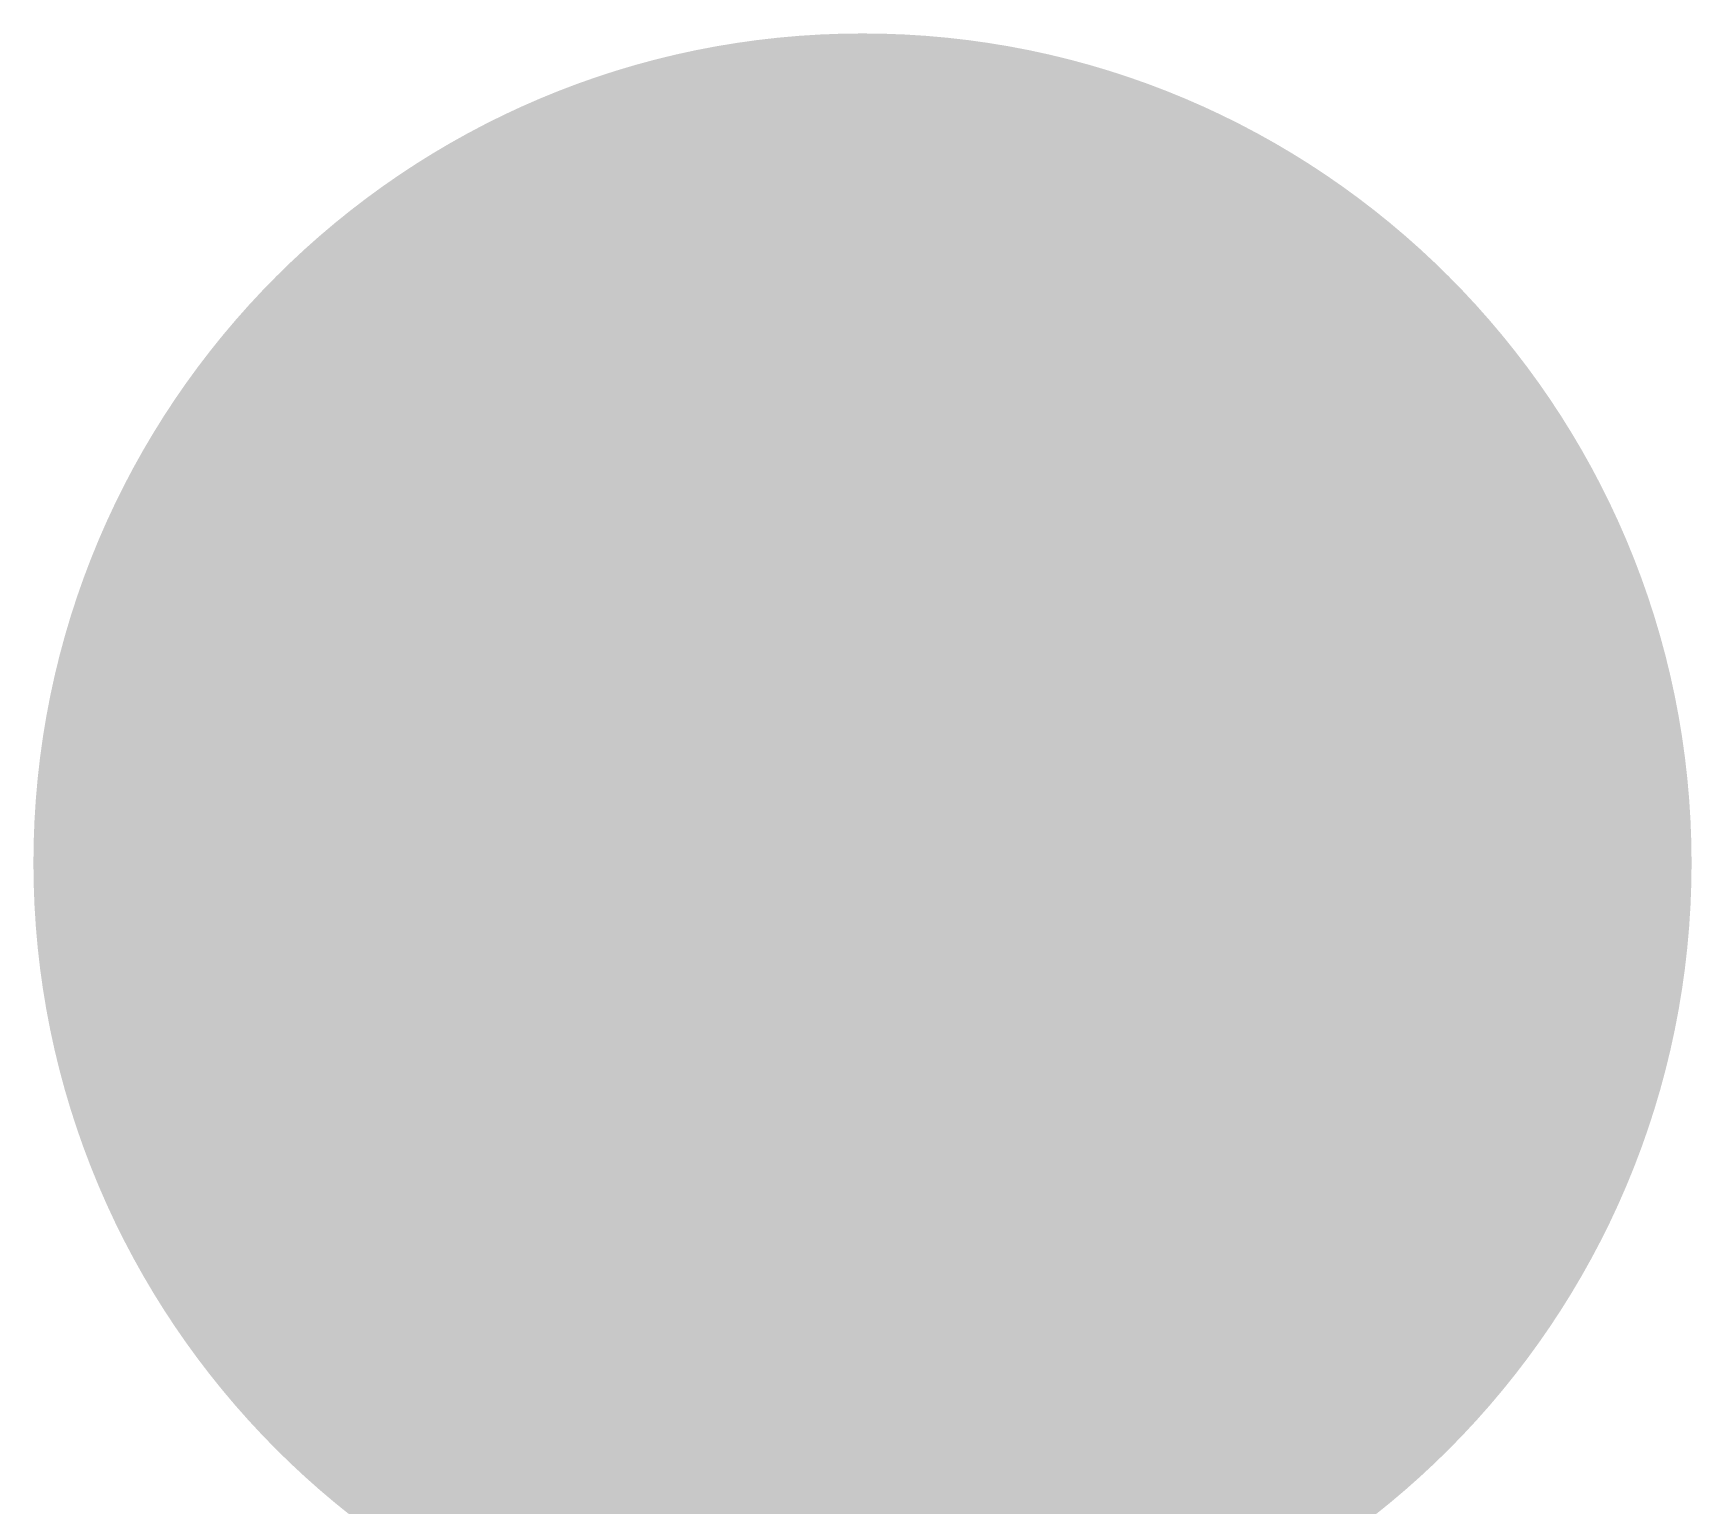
# Model space of a CAD drawing. Header units: inches. Extents: x 22 to 371, y 55 to 284.
# Drawn here: x 40.34 to 41.143, y 176.768 to 177.481 of the extents above; entities that cross this region are included whole.
import ezdxf

# ---------------------------------------------------------------- set-up
doc = ezdxf.new("R2010")
doc.units = ezdxf.units.IN
for name, color, linetype in [('Bottom Layer', 5, 'Continuous'), ('Bottom Solder', 6, 'Continuous'), ('Drill Drawing', 1, 'Continuous'), ('Layer 1', 16, 'Continuous'), ('Layer 2', 76, 'Continuous'), ('Top Layer', 1, 'Continuous'), ('Top Solder', 216, 'Continuous'), ('Via Holes', 16, 'Continuous')]:
    doc.layers.add(name, color=color, linetype=linetype)

msp = doc.modelspace()

# ---------------------------------------------------------------- hatches: boundary and pattern name
at = {"layer": 'Bottom Layer'}
h = msp.add_hatch(color=5, dxfattribs=at)
edge = h.paths.add_edge_path()
edge.add_arc((40.7416, 177.07945), 0.3, 0, 360)
at = {"layer": 'Bottom Solder'}
h = msp.add_hatch(color=6, dxfattribs=at)
edge = h.paths.add_edge_path()
edge.add_arc((40.7416, 177.07945), 0.4016, 0, 360)
at = {"layer": 'Layer 1'}
h = msp.add_hatch(color=16, dxfattribs=at)
edge = h.paths.add_edge_path()
edge.add_arc((40.7416, 177.07945), 0.3, 0, 360)
at = {"layer": 'Layer 2'}
h = msp.add_hatch(color=76, dxfattribs=at)
edge = h.paths.add_edge_path()
edge.add_arc((40.7416, 177.07945), 0.3, 0, 360)
at = {"layer": 'Top Layer'}
h = msp.add_hatch(color=1, dxfattribs=at)
edge = h.paths.add_edge_path()
edge.add_arc((40.7416, 177.07945), 0.3, 0, 360)
at = {"layer": 'Top Solder'}
h = msp.add_hatch(color=216, dxfattribs=at)
edge = h.paths.add_edge_path()
edge.add_arc((40.7416, 177.07945), 0.4016, 0, 360)
at = {"layer": 'Via Holes'}
h = msp.add_hatch(color=7, dxfattribs=at)
edge = h.paths.add_edge_path()
edge.add_arc((40.7416, 177.07945), 0.15, 0, 360)

# ---------------------------------------------------------------- linework, layer by layer
at = {"layer": 'Drill Drawing'}
for points in [[(40.4876, 177.33345, 0.0508, 0.0508, 0), (40.7416, 177.20645, 0.0508, 0.0508, 0)], [(40.4876, 177.33345, 0.0508, 0.0508, 0), (40.6146, 177.07945, 0.0508, 0.0508, 0)], [(40.7416, 177.20645, 0.0508, 0.0508, 0), (40.9956, 177.33345, 0.0508, 0.0508, 0)], [(40.8686, 177.07945, 0.0508, 0.0508, 0), (40.9956, 177.33345, 0.0508, 0.0508, 0)], [(40.4876, 176.82545, 0.0508, 0.0508, 0), (40.6146, 177.07945, 0.0508, 0.0508, 0)], [(40.8686, 177.07945, 0.0508, 0.0508, 0), (40.9956, 176.82545, 0.0508, 0.0508, 0)], [(40.4876, 176.82545, 0.0508, 0.0508, 0), (40.7416, 176.95245, 0.0508, 0.0508, 0)], [(40.7416, 176.95245, 0.0508, 0.0508, 0), (40.9956, 176.82545, 0.0508, 0.0508, 0)]]:
    msp.add_lwpolyline(points, format="xyseb", dxfattribs=at)
for points in [[(40.4749, 177.33345, 0.0254, 0.0254, 1), (40.5003, 177.33345, 0.0254, 0.0254, 1)], [(40.4749, 177.33345, 0.0254, 0.0254, 1), (40.5003, 177.33345, 0.0254, 0.0254, 1)], [(40.9829, 177.33345, 0.0254, 0.0254, 1), (41.0083, 177.33345, 0.0254, 0.0254, 1)], [(40.9829, 177.33345, 0.0254, 0.0254, 1), (41.0083, 177.33345, 0.0254, 0.0254, 1)], [(40.7289, 177.20645, 0.0254, 0.0254, 1), (40.7543, 177.20645, 0.0254, 0.0254, 1)], [(40.7289, 177.20645, 0.0254, 0.0254, 1), (40.7543, 177.20645, 0.0254, 0.0254, 1)], [(40.6019, 177.07945, 0.0254, 0.0254, 1), (40.6273, 177.07945, 0.0254, 0.0254, 1)], [(40.6019, 177.07945, 0.0254, 0.0254, 1), (40.6273, 177.07945, 0.0254, 0.0254, 1)], [(40.8559, 177.07945, 0.0254, 0.0254, 1), (40.8813, 177.07945, 0.0254, 0.0254, 1)], [(40.8559, 177.07945, 0.0254, 0.0254, 1), (40.8813, 177.07945, 0.0254, 0.0254, 1)], [(40.7289, 176.95245, 0.0254, 0.0254, 1), (40.7543, 176.95245, 0.0254, 0.0254, 1)], [(40.7289, 176.95245, 0.0254, 0.0254, 1), (40.7543, 176.95245, 0.0254, 0.0254, 1)], [(40.4749, 176.82545, 0.0254, 0.0254, 1), (40.5003, 176.82545, 0.0254, 0.0254, 1)], [(40.4749, 176.82545, 0.0254, 0.0254, 1), (40.5003, 176.82545, 0.0254, 0.0254, 1)], [(40.9829, 176.82545, 0.0254, 0.0254, 1), (41.0083, 176.82545, 0.0254, 0.0254, 1)], [(40.9829, 176.82545, 0.0254, 0.0254, 1), (41.0083, 176.82545, 0.0254, 0.0254, 1)]]:
    msp.add_lwpolyline(points, format="xyseb", close=True, dxfattribs=at)

doc.saveas('drawing.dxf')
